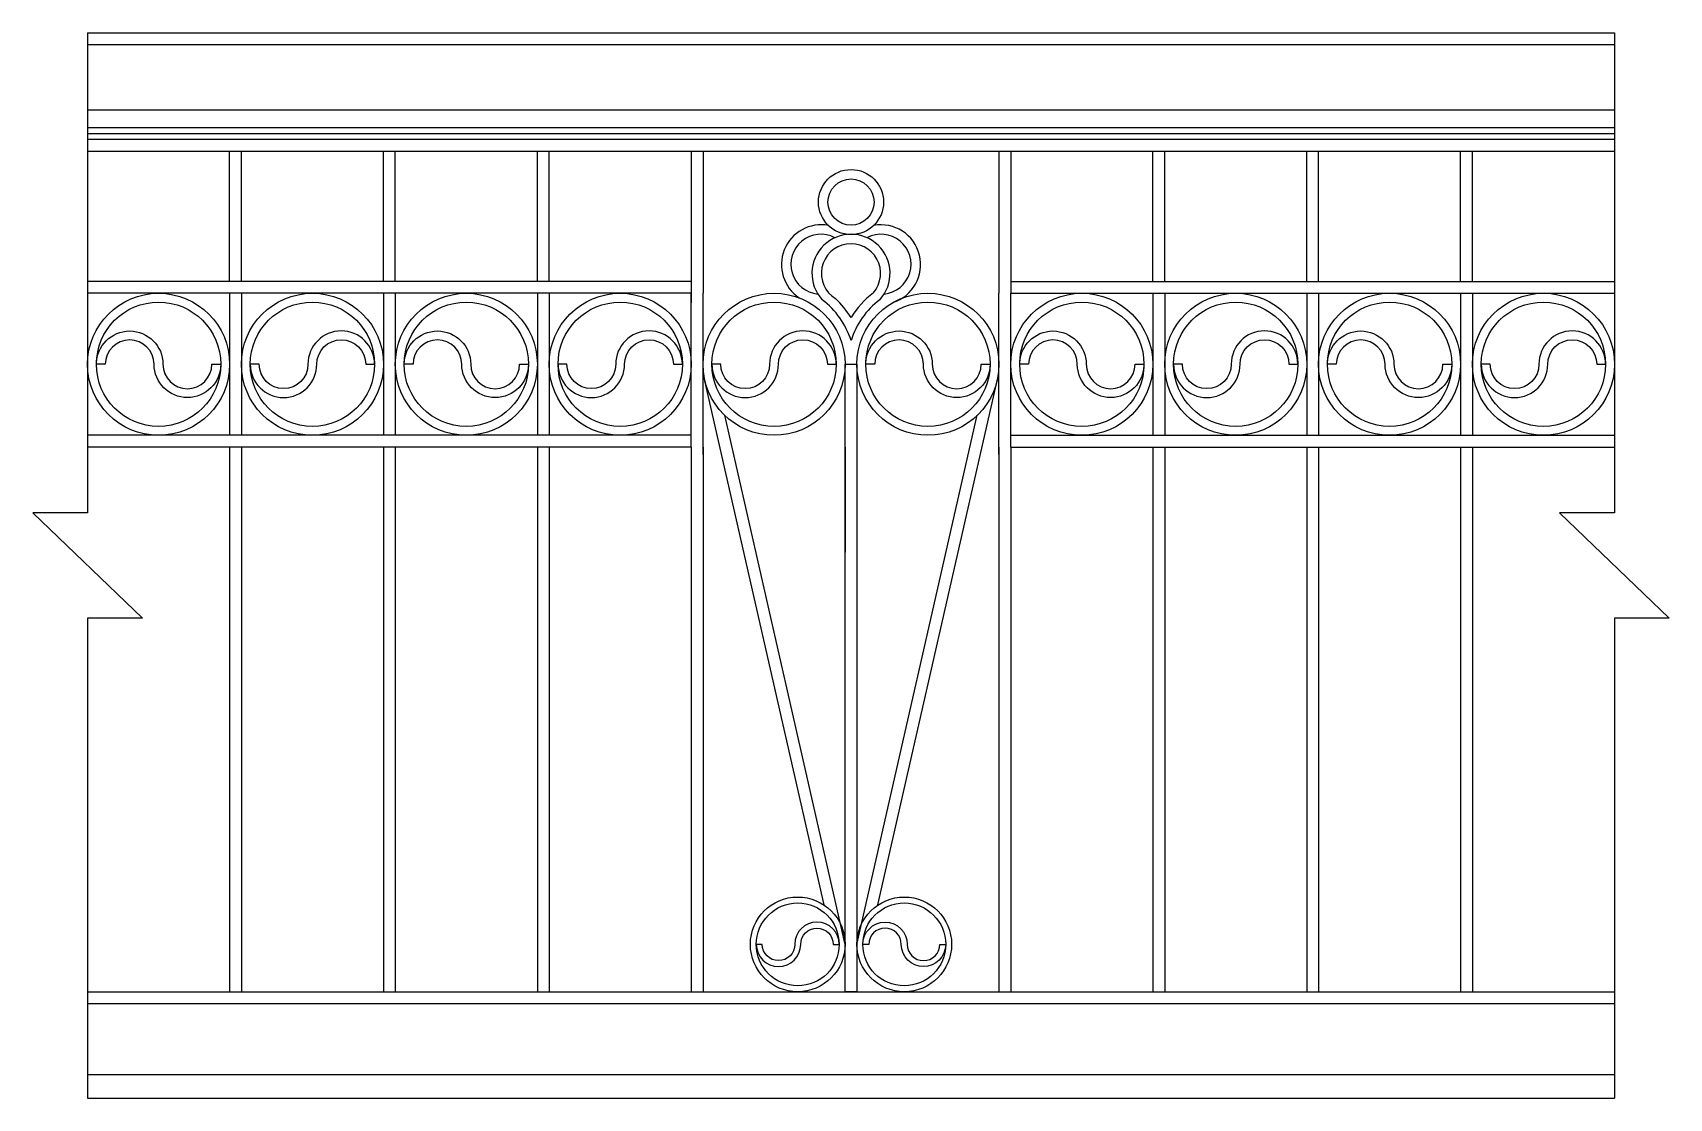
# Model space of a CAD drawing. Extents: x 630 to 2012, y 1823 to 2723.
import ezdxf

# ---------------------------------------------------------------- set-up
doc = ezdxf.new("R2010")
doc.units = 0
doc.header["$LTSCALE"] = 0.85
doc.header["$MEASUREMENT"] = 0
for name, color, linetype in [('2', 2, 'CONTINUOUS'), ('3', 3, 'CONTINUOUS'), ('4', 4, 'CONTINUOUS'), ('7', 7, 'CONTINUOUS')]:
    doc.layers.add(name, color=color, linetype=linetype)

msp = doc.modelspace()

# ---------------------------------------------------------------- linework, layer by layer
at = {"layer": '2'}
msp.add_line((676, 1822.6), (1966, 1822.6), dxfattribs=at)
at = {"layer": '3'}
for p, q in [((676, 2712.6), (1966, 2712.6)), ((676, 2642.6), (1966, 2642.6)), ((676, 2637.6), (1966, 2637.6)), ((676, 2632.6), (1966, 2632.6)), ((1186, 2512.6), (676, 2512.6)), ((1186, 2502.6), (676, 2502.6)), ((1186, 2372.6), (1186, 2502.6)), ((1196, 2366.5), (1196, 2502.6)), ((1446, 2366.5), (1446, 2502.6)), ((1456, 2512.6), (1966, 2512.6)), ((1456, 2502.6), (1966, 2502.6)), ((1456, 2372.6), (1456, 2502.6)), ((1298.2, 1985.9), (1196, 2434.8)), ((1343.8, 1985.9), (1446, 2434.8)), ((1316, 1952.6), (1214.3, 2399.5)), ((1326, 1952.6), (1427.7, 2399.5)), ((1186, 2382.6), (676, 2382.6)), ((1456, 2382.6), (1966, 2382.6)), ((1186, 2372.6), (676, 2372.6)), ((1456, 2372.6), (1966, 2372.6)), ((676, 1912.6), (1966, 1912.6)), ((676, 1902.6), (1966, 1902.6))]:
    msp.add_line(p, q, dxfattribs=at)
for points in [[(676, 2722.6), (676, 2317.2), (629.7, 2317.2), (722.3, 2228.1), (676, 2228.1), (676, 1822.6)], [(1966, 2722.6), (1966, 2317.2), (1919.7, 2317.2), (2012.3, 2228.1), (1966, 2228.1), (1966, 1822.6)], [(796, 2512.6), (796, 2622.6)], [(806, 2512.6), (806, 2622.6)], [(926, 2512.6), (926, 2622.6)], [(936, 2512.6), (936, 2622.6)], [(1056, 2512.6), (1056, 2622.6)], [(1066, 2512.6), (1066, 2622.6)], [(1186, 2622.6), (1186, 2494.5)], [(1196, 2622.6), (1196, 2502.6)], [(1446, 2622.6), (1446, 2502.6)], [(1456, 2622.6), (1456, 2502.6)], [(1576, 2512.6), (1576, 2622.6)], [(1586, 2512.6), (1586, 2622.6)], [(1706, 2512.6), (1706, 2622.6)], [(1716, 2512.6), (1716, 2622.6)], [(1836, 2512.6), (1836, 2622.6)], [(1846, 2512.6), (1846, 2622.6)], [(796, 2512.6), (796, 2607)], [(806, 2512.6), (806, 2607)], [(926, 2512.6), (926, 2607)], [(926, 2512.6), (926, 2607)], [(926, 2512.6), (926, 2607)], [(936, 2512.6), (936, 2607)], [(936, 2512.6), (936, 2607)], [(936, 2512.6), (936, 2607)], [(1446, 2607), (1446, 2502.6)], [(1456, 2607), (1456, 2502.6)], [(1576, 2512.6), (1576, 2607)], [(1586, 2512.6), (1586, 2607)], [(1706, 2512.6), (1706, 2607)], [(1706, 2512.6), (1706, 2607)], [(1706, 2512.6), (1706, 2607)], [(1716, 2512.6), (1716, 2607)], [(1716, 2512.6), (1716, 2607)], [(1716, 2512.6), (1716, 2607)], [(1836, 2512.6), (1836, 2607)], [(1846, 2512.6), (1846, 2607)], [(796, 2502.6), (796, 2382.6)], [(796, 2502.6), (796, 2382.6)], [(806, 2502.6), (806, 2382.6)], [(806, 2502.6), (806, 2382.6)], [(926, 2502.6), (926, 2382.6)], [(926, 2502.6), (926, 2382.6)], [(926, 2502.6), (926, 2382.6)], [(926, 2502.6), (926, 2382.6)], [(936, 2502.6), (936, 2382.6)], [(936, 2502.6), (936, 2382.6)], [(936, 2502.6), (936, 2382.6)], [(936, 2502.6), (936, 2382.6)], [(1056, 2502.6), (1056, 2382.6)], [(1066, 2502.6), (1066, 2382.6)], [(1576, 2502.6), (1576, 2382.6)], [(1576, 2502.6), (1576, 2382.6)], [(1586, 2502.6), (1586, 2382.6)], [(1586, 2502.6), (1586, 2382.6)], [(1706, 2502.6), (1706, 2382.6)], [(1706, 2502.6), (1706, 2382.6)], [(1706, 2502.6), (1706, 2382.6)], [(1706, 2502.6), (1706, 2382.6)], [(1716, 2502.6), (1716, 2382.6)], [(1716, 2502.6), (1716, 2382.6)], [(1716, 2502.6), (1716, 2382.6)], [(1716, 2502.6), (1716, 2382.6)], [(1836, 2502.6), (1836, 2382.6)], [(1836, 2502.6), (1836, 2382.6)], [(1846, 2502.6), (1846, 2382.6)], [(1846, 2502.6), (1846, 2382.6)], [(1316, 2442.6), (1326, 2442.6), (1326, 1912.6), (1316, 1912.6), (1316, 2442.6)], [(796, 2372.6), (796, 1912.6)], [(796, 2372.6), (796, 1912.6)], [(806, 2372.6), (806, 1912.6)], [(806, 2372.6), (806, 1912.6)], [(926, 2372.6), (926, 1912.6)], [(926, 2372.6), (926, 1912.6)], [(926, 2372.6), (926, 1912.6)], [(926, 2372.6), (926, 1912.6)], [(936, 2372.6), (936, 1912.6)], [(936, 2372.6), (936, 1912.6)], [(936, 2372.6), (936, 1912.6)], [(936, 2372.6), (936, 1912.6)], [(1056, 2372.6), (1056, 1912.6)], [(1066, 2372.6), (1066, 1912.6)], [(1186, 2372.6), (1186, 2302.6)], [(1186, 2372.6), (1186, 1912.6)], [(1196, 2372.6), (1196, 1912.6)], [(1316, 2372.6), (1316, 2283.8)], [(1326, 2372.6), (1326, 2291)], [(1446, 2372.6), (1446, 1912.6)], [(1456, 2372.6), (1456, 1912.6)], [(1576, 2372.6), (1576, 1912.6)], [(1576, 2372.6), (1576, 1912.6)], [(1586, 2372.6), (1586, 1912.6)], [(1586, 2372.6), (1586, 1912.6)], [(1706, 2372.6), (1706, 1912.6)], [(1706, 2372.6), (1706, 1912.6)], [(1706, 2372.6), (1706, 1912.6)], [(1706, 2372.6), (1706, 1912.6)], [(1716, 2372.6), (1716, 1912.6)], [(1716, 2372.6), (1716, 1912.6)], [(1716, 2372.6), (1716, 1912.6)], [(1716, 2372.6), (1716, 1912.6)], [(1836, 2372.6), (1836, 1912.6)], [(1836, 2372.6), (1836, 1912.6)], [(1846, 2372.6), (1846, 1912.6)], [(1846, 2372.6), (1846, 1912.6)]]:
    msp.add_lwpolyline(points, dxfattribs=at)
for points in [[(691, 2442.6), (683.5, 2442.6, -1), (739.7, 2442.6, 1), (781, 2442.6), (788.5, 2442.6, -1), (732.2, 2442.6, 1), (691, 2442.6), (687.2, 2442.6)], [(911, 2442.6), (918.5, 2442.6, 1), (862.2, 2442.6, -1), (821, 2442.6), (813.5, 2442.6, 1), (869.7, 2442.6, -1), (911, 2442.6), (914.7, 2442.6)], [(951, 2442.6), (943.5, 2442.6, -1), (999.7, 2442.6, 1), (1041, 2442.6), (1048.5, 2442.6, -1), (992.2, 2442.6, 1), (951, 2442.6), (947.2, 2442.6)], [(1171, 2442.6), (1178.5, 2442.6, 1), (1122.2, 2442.6, -1), (1081, 2442.6), (1073.5, 2442.6, 1), (1129.7, 2442.6, -1), (1171, 2442.6), (1174.7, 2442.6)], [(1301, 2442.6), (1308.5, 2442.6, 1), (1252.2, 2442.6, -1), (1211, 2442.6), (1203.5, 2442.6, 1), (1259.7, 2442.6, -1), (1301, 2442.6), (1304.7, 2442.6)], [(1341, 2442.6), (1333.5, 2442.6, -1), (1389.7, 2442.6, 1), (1431, 2442.6), (1438.5, 2442.6, -1), (1382.2, 2442.6, 1), (1341, 2442.6), (1337.2, 2442.6)], [(1471, 2442.6), (1463.5, 2442.6, -1), (1519.7, 2442.6, 1), (1561, 2442.6), (1568.5, 2442.6, -1), (1512.2, 2442.6, 1), (1471, 2442.6), (1467.2, 2442.6)], [(1691, 2442.6), (1698.5, 2442.6, 1), (1642.2, 2442.6, -1), (1601, 2442.6), (1593.5, 2442.6, 1), (1649.7, 2442.6, -1), (1691, 2442.6), (1694.7, 2442.6)], [(1731, 2442.6), (1723.5, 2442.6, -1), (1779.7, 2442.6, 1), (1821, 2442.6), (1828.5, 2442.6, -1), (1772.2, 2442.6, 1), (1731, 2442.6), (1727.2, 2442.6)], [(1951, 2442.6), (1958.5, 2442.6, 1), (1902.2, 2442.6, -1), (1861, 2442.6), (1853.5, 2442.6, 1), (1909.7, 2442.6, -1), (1951, 2442.6), (1954.7, 2442.6)], [(1306, 1952.6), (1311, 1952.6, 1), (1273.5, 1952.6, -1), (1246, 1952.6), (1241, 1952.6, 1), (1278.5, 1952.6, -1), (1306, 1952.6), (1308.5, 1952.6)], [(1336, 1952.6), (1331, 1952.6, -1), (1368.5, 1952.6, 1), (1396, 1952.6), (1401, 1952.6, -1), (1363.5, 1952.6, 1), (1336, 1952.6), (1333.5, 1952.6)]]:
    msp.add_lwpolyline(points, format="xyb", dxfattribs=at)
for centre, radius in [((1321, 2579.6), 27.5), ((1321, 2579.6), 19.5), ((736, 2442.6), 60), ((866, 2442.6), 60), ((996, 2442.6), 60), ((1126, 2442.6), 60), ((1256, 2442.6), 60), ((1386, 2442.6), 60), ((1516, 2442.6), 60), ((1646, 2442.6), 60), ((1776, 2442.6), 60), ((1906, 2442.6), 60), ((736, 2442.6), 52.5), ((866, 2442.6), 52.5), ((996, 2442.6), 52.5), ((1126, 2442.6), 52.5), ((1256, 2442.6), 52.5), ((1386, 2442.6), 52.5), ((1516, 2442.6), 52.5), ((1646, 2442.6), 52.5), ((1776, 2442.6), 52.5), ((1906, 2442.6), 52.5), ((1276, 1952.6), 40), ((1366, 1952.6), 40), ((1276, 1952.6), 35), ((1366, 1952.6), 35)]:
    msp.add_circle(centre, radius, dxfattribs=at)
for centre, radius, start, end in [((1295.8, 2526.8), 33.6, 79.4833, 236.6513), ((1346.2, 2526.8), 33.6, 287.3064, 100.5167), ((1295.5, 2527.1), 25.3, 61.9625, 264.3104), ((1321, 2519.4), 33, 317.5465, 222.4535), ((1321, 2519.4), 25, 319.1144, 238.5748), ((1295.4, 2527.3), 33.1, 48.4691, 49.1837), ((1346.4, 2527.1), 25.3, 275.6896, 118.0375), ((1386, 2442.6), 76, 127.3762, 148.7888), ((1256, 2442.6), 68, 17.0826, 53.2492), ((1256, 2442.6), 76, 31.2112, 46.8366), ((1386, 2442.6), 68, 126.7508, 162.9174)]:
    msp.add_arc(centre, radius, start, end, dxfattribs=at)
at = {"layer": '4'}
msp.add_line((676, 2722.6), (1966, 2722.6), dxfattribs=at)
at = {"layer": '7'}
for p, q in [((676, 2657.6), (1966, 2657.6)), ((676, 2622.6), (1966, 2622.6)), ((676, 1842.6), (1966, 1842.6))]:
    msp.add_line(p, q, dxfattribs=at)

doc.saveas('drawing.dxf')
